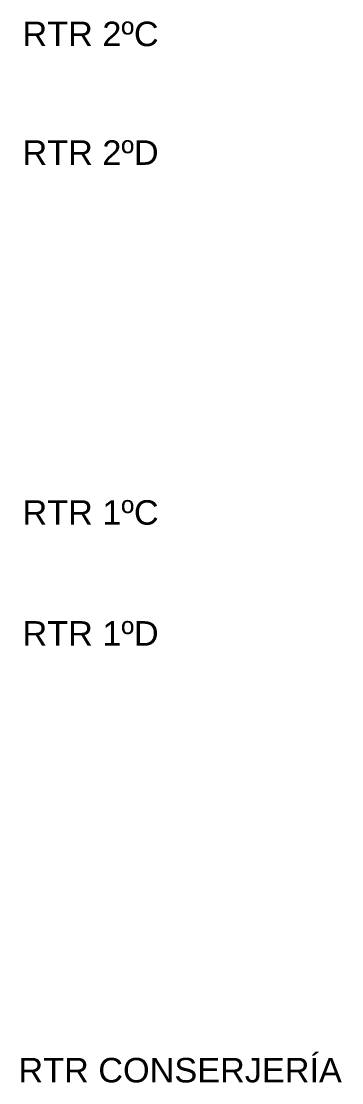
# Model space of a CAD drawing. Header units: metres. Extents: x -2 to 3328848, y -2 to 2725060.
# Drawn here: x 1663762.7 to 1663801.9, y 1362063 to 1362192.9 of the extents above; entities that cross this region are included whole.
import ezdxf

# ---------------------------------------------------------------- set-up
doc = ezdxf.new("R2010")
doc.units = ezdxf.units.M
doc.layers.add('ICT_TEXTS', color=210, linetype='Continuous', lineweight=0)
doc.styles.add('COTA', font='arial.ttf', dxfattribs={"height": 1})

msp = doc.modelspace()

# ---------------------------------------------------------------- texts
at = {"layer": 'ICT_TEXTS', "ltscale": 0.015, "char_height": 3, "attachment_point": 1, "style": 'COTA'}
for s, width, insert in [('\\pxqc;RTR 2ºC', 38.12347, (1663752.107, 1362192.856)), ('\\pxqc;RTR 2ºD', 38.12347, (1663752.107, 1362178.331)), ('\\pxqc;RTR 1ºC', 38.12347, (1663752.107, 1362134.291)), ('\\pxqc;RTR 1ºD', 38.12347, (1663752.107, 1362119.491)), ('\\pxqc;RTR CONSERJERÍA', 51.05315, (1663756.603, 1362066.042))]:
    msp.add_mtext_dynamic_manual_height_columns(s, width=width, gutter_width=4, heights=[3.395], dxfattribs=dict(at, insert=insert))

doc.saveas('drawing.dxf')
